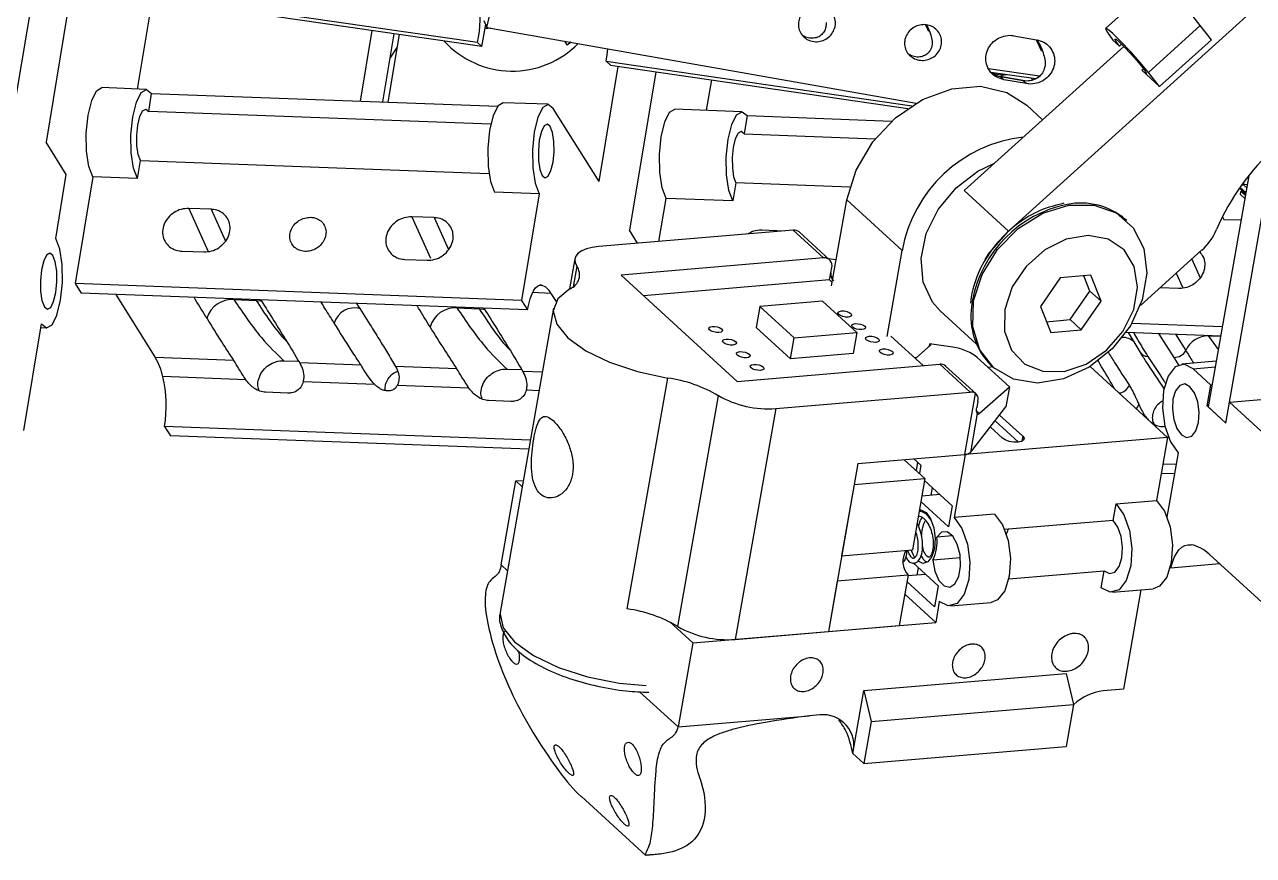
# Model space of a CAD drawing. Header units: millimetres. Extents: x -294 to 2792, y 5 to 1659.
# Drawn here: x -205.06 to -194.54, y 552.69 to 559.8 of the extents above; entities that cross this region are included whole.
import ezdxf

# ---------------------------------------------------------------- set-up
doc = ezdxf.new("R2010")
doc.units = ezdxf.units.MM
doc.layers.get('0').update_dxf_attribs({"lineweight": 18})

msp = doc.modelspace()

# ---------------------------------------------------------------- linework, layer by layer
at = {"color": 7, "linetype": 'Continuous', "lineweight": 25}
for p, q in [((-196.64, 558.036), (-193.465, 560.902)), ((-201.104, 559.78), (-200.888, 560.72)), ((-204.974, 560.171), (-205.134, 559.204)), ((-201.184, 559.649), (-205.057, 560.211)), ((-201.148, 559.616), (-205.021, 560.178)), ((-195.363, 560.171), (-195.807, 559.77)), ((-204.095, 559.252), (-203.967, 560.025)), ((-204.697, 559.892), (-204.879, 558.797)), ((-201.131, 559.838), (-201.104, 559.78)), ((-202.09, 559.752), (-202.19, 559.148)), ((-201.148, 559.616), (-201.115, 559.803)), ((-201.121, 559.77), (-201.072, 559.775)), ((-201.104, 559.78), (-197.429, 559.132)), ((-197.35, 559.802), (-197.323, 559.746)), ((-197.342, 559.801), (-197.334, 559.786)), ((-195.441, 559.394), (-194.998, 559.795)), ((-194.902, 559.674), (-194.998, 559.795)), ((-201.901, 559.725), (-201.998, 559.141)), ((-201.857, 559.719), (-201.953, 559.139)), ((-201.184, 559.649), (-201.148, 559.616)), ((-200.44, 559.662), (-200.417, 559.626)), ((-200.382, 559.652), (-200.417, 559.626)), ((-196.592, 559.708), (-196.398, 559.674)), ((-196.4, 559.668), (-196.355, 559.576)), ((-196.396, 559.674), (-196.365, 559.618)), ((-195.745, 559.671), (-195.688, 559.619)), ((-195.688, 559.619), (-195.67, 559.636)), ((-195.346, 559.273), (-194.902, 559.674)), ((-201.876, 559.606), (-201.936, 559.517)), ((-197.019, 558.383), (-195.651, 559.617)), ((-200.144, 558.459), (-199.98, 559.446)), ((-200.083, 559.489), (-197.467, 559.109)), ((-200.046, 559.456), (-200.083, 559.489)), ((-200.046, 559.456), (-197.501, 559.086)), ((-196.809, 559.428), (-196.374, 559.364)), ((-195.497, 559.412), (-195.482, 559.425)), ((-199.659, 559.399), (-199.884, 558.043)), ((-199.183, 559.33), (-199.227, 559.07)), ((-196.791, 559.397), (-196.404, 559.341)), ((-196.775, 559.385), (-196.698, 559.374)), ((-196.516, 559.324), (-196.71, 559.358)), ((-196.708, 559.357), (-196.71, 559.358)), ((-196.514, 559.323), (-196.708, 559.357)), ((-196.689, 559.355), (-196.698, 559.374)), ((-196.485, 559.298), (-196.678, 559.332)), ((-196.514, 559.323), (-196.516, 559.324)), ((-195.497, 559.412), (-195.346, 559.273)), ((-195.346, 559.273), (-195.441, 559.394)), ((-204.02, 559.249), (-204.402, 559.264)), ((-204, 559.06), (-203.975, 559.215)), ((-203.975, 559.215), (-201.012, 559.104)), ((-200.582, 559.121), (-200.964, 559.135)), ((-196.347, 558.989), (-196.482, 559.113)), ((-201.071, 558.95), (-204, 559.06)), ((-200.144, 558.459), (-200.536, 559.086)), ((-198.922, 559.058), (-199.495, 559.08)), ((-198.877, 559.024), (-198.903, 558.869)), ((-198.877, 559.024), (-197.639, 558.977)), ((-204.706, 558.52), (-204.879, 558.797)), ((-198.903, 558.869), (-197.78, 558.826)), ((-194.778, 556.391), (-194.366, 558.742)), ((-204.096, 558.485), (-204.07, 558.64)), ((-204.07, 558.64), (-201.087, 558.528)), ((-196.9, 558.548), (-196.764, 558.613)), ((-204.796, 557.972), (-204.706, 558.52)), ((-204.478, 558.499), (-204.629, 557.586)), ((-204.096, 558.485), (-204.478, 558.499)), ((-194.582, 558.508), (-194.929, 556.53)), ((-200.657, 558.356), (-201.039, 558.37)), ((-198.972, 558.449), (-198.998, 558.294)), ((-197.998, 558.412), (-198.972, 558.449)), ((-196.64, 558.036), (-197.019, 558.383)), ((-194.661, 558.403), (-194.609, 558.356)), ((-194.656, 558.409), (-194.608, 558.365)), ((-194.653, 558.349), (-194.649, 558.376)), ((-194.649, 558.376), (-194.633, 558.378)), ((-194.612, 558.342), (-194.649, 558.376)), ((-194.626, 558.432), (-194.644, 558.427)), ((-194.626, 558.432), (-194.621, 558.458)), ((-194.595, 558.435), (-194.626, 558.432)), ((-194.626, 558.432), (-194.6, 558.409)), ((-200.657, 558.356), (-200.809, 557.443)), ((-199.632, 557.947), (-199.571, 558.315)), ((-198.998, 558.294), (-199.571, 558.315)), ((-198.153, 557.567), (-198.024, 558.302)), ((-197.55, 557.869), (-198.024, 558.302)), ((-194.653, 558.349), (-194.616, 558.315)), ((-203.466, 558.223), (-203.657, 558.23)), ((-203.657, 558.23), (-203.491, 557.862)), ((-203.466, 558.223), (-203.343, 557.95)), ((-201.556, 558.151), (-201.747, 558.158)), ((-201.747, 558.158), (-201.587, 557.804)), ((-194.807, 558.158), (-194.796, 558.136)), ((-201.556, 558.151), (-201.433, 557.878)), ((-195.627, 558.127), (-195.637, 558.136)), ((-194.796, 558.136), (-194.649, 558.131)), ((-198.483, 558.045), (-200.147, 557.904)), ((-199.814, 557.932), (-199.884, 558.043)), ((-198.751, 558.046), (-198.56, 558.038)), ((-198.223, 557.806), (-198.483, 558.045)), ((-198.171, 557.79), (-198.431, 558.029)), ((-203.718, 557.865), (-203.527, 557.858)), ((-197.679, 557.134), (-197.55, 557.869)), ((-194.985, 557.872), (-195.51, 557.398)), ((-201.808, 557.793), (-201.617, 557.786)), ((-200.352, 557.799), (-200.397, 557.541)), ((-200.335, 557.736), (-200.366, 557.56)), ((-198.223, 557.806), (-199.956, 557.659)), ((-198.114, 557.79), (-198.181, 557.799)), ((-195.07, 557.795), (-194.998, 557.636)), ((-199.956, 557.659), (-198.961, 556.749)), ((-198.17, 557.618), (-198.159, 557.679)), ((-198.16, 557.653), (-198.141, 557.636)), ((-198.159, 557.679), (-198.152, 557.724)), ((-196.195, 557.636), (-196.366, 557.391)), ((-195.935, 557.658), (-196.195, 557.636)), ((-195.941, 557.522), (-195.993, 557.653)), ((-195.846, 557.435), (-195.935, 557.658)), ((-195.203, 557.675), (-195.149, 557.555)), ((-204.629, 557.586), (-204.578, 557.505)), ((-200.809, 557.443), (-204.629, 557.586)), ((-200.638, 557.574), (-200.652, 557.574)), ((-198.17, 557.618), (-199.763, 557.483)), ((-198.148, 557.597), (-198.17, 557.618)), ((-196.112, 557.278), (-195.941, 557.522)), ((-195.941, 557.522), (-195.846, 557.435)), ((-195.182, 557.545), (-195.341, 557.551)), ((-200.758, 557.362), (-204.578, 557.505)), ((-204.282, 557.494), (-203.944, 556.953)), ((-203.271, 557.45), (-203.08, 557.443)), ((-200.809, 557.443), (-200.758, 557.362)), ((-200.557, 557.503), (-200.713, 557.509)), ((-200.557, 557.503), (-200.513, 557.432)), ((-198.231, 557.436), (-198.768, 557.39)), ((-197.937, 557.167), (-198.231, 557.436)), ((-196.959, 557.471), (-196.964, 557.418)), ((-196.947, 557.446), (-196.955, 557.391)), ((-196.017, 557.191), (-195.846, 557.435)), ((-201.361, 557.378), (-201.17, 557.371)), ((-200.533, 557.376), (-200.99, 554.771)), ((-198.768, 557.39), (-198.799, 557.211)), ((-198.768, 557.39), (-198.474, 557.122)), ((-197.224, 557.352), (-196.913, 557.067)), ((-196.366, 557.391), (-196.277, 557.169)), ((-205.069, 556.33), (-204.917, 557.242)), ((-204.923, 557.21), (-204.872, 557.208)), ((-198.506, 556.942), (-198.799, 557.211)), ((-196.314, 557.26), (-196.112, 557.278)), ((-196.112, 557.278), (-196.017, 557.191)), ((-195.582, 557.247), (-194.809, 557.218)), ((-198.506, 556.942), (-198.474, 557.122)), ((-198.474, 557.122), (-197.937, 557.167)), ((-197.937, 557.167), (-197.969, 556.988)), ((-197.369, 556.884), (-197.645, 557.137)), ((-196.277, 557.169), (-196.017, 557.191)), ((-195.632, 557.17), (-194.822, 557.139)), ((-195.615, 557.169), (-195.513, 557.002)), ((-195.221, 556.955), (-195.353, 557.159)), ((-194.824, 557.133), (-194.926, 557.137)), ((-194.926, 557.137), (-194.843, 557.023)), ((-197.305, 557.061), (-197.436, 556.946)), ((-197.315, 557.07), (-197.318, 557.05)), ((-197.315, 557.07), (-197.305, 557.061)), ((-197.115, 557.042), (-197.315, 557.07)), ((-203.271, 556.928), (-203.944, 556.953)), ((-202.842, 556.926), (-202.715, 556.921)), ((-202.181, 556.887), (-202.707, 556.907)), ((-198.961, 556.749), (-197.228, 556.896)), ((-197.969, 556.988), (-198.506, 556.942)), ((-197.432, 556.951), (-197.44, 556.95)), ((-196.968, 556.658), (-197.228, 556.896)), ((-196.631, 556.702), (-196.906, 556.954)), ((-195.177, 556.884), (-195.221, 556.955)), ((-194.861, 556.921), (-195.156, 556.896)), ((-203.168, 556.763), (-203.878, 556.79)), ((-201.361, 556.857), (-201.886, 556.876)), ((-200.932, 556.854), (-200.805, 556.85)), ((-200.629, 556.829), (-200.797, 556.835)), ((-196.916, 556.642), (-197.177, 556.88)), ((-196.774, 556.873), (-196.814, 556.869)), ((-196.784, 556.882), (-196.775, 556.873)), ((-195.939, 556.876), (-195.277, 556.27)), ((-195.059, 556.857), (-194.869, 556.873)), ((-194.907, 556.718), (-195.059, 556.857)), ((-202.065, 556.722), (-202.678, 556.745)), ((-201.258, 556.691), (-201.872, 556.714)), ((-199.903, 554.802), (-199.556, 556.778)), ((-196.891, 556.475), (-196.631, 556.702)), ((-196.631, 556.702), (-196.661, 556.532)), ((-194.939, 556.539), (-194.907, 556.718)), ((-194.896, 556.719), (-194.907, 556.718)), ((-202.809, 556.649), (-203, 556.656)), ((-200.899, 556.577), (-201.09, 556.585)), ((-200.657, 556.669), (-200.768, 556.673)), ((-199.47, 554.651), (-199.123, 556.627)), ((-198.632, 556.517), (-196.968, 556.658)), ((-197.012, 556.123), (-196.92, 556.645)), ((-196.901, 556.579), (-196.911, 556.526)), ((-194.746, 556.571), (-194.111, 556.625)), ((-198.632, 556.517), (-198.979, 554.541)), ((-196.964, 556.141), (-196.661, 556.532)), ((-196.906, 556.474), (-196.964, 556.141)), ((-196.911, 556.494), (-196.891, 556.475)), ((-194.939, 556.539), (-194.778, 556.391)), ((-194.928, 556.539), (-194.939, 556.539)), ((-194.929, 556.53), (-194.778, 556.391)), ((-194.778, 556.391), (-194.746, 556.571)), ((-194.207, 556.077), (-194.746, 556.571)), ((-200.731, 556.247), (-203.864, 556.364)), ((-203.864, 556.364), (-203.813, 556.283)), ((-196.553, 556.228), (-196.754, 556.412)), ((-196.517, 556.279), (-196.716, 556.461)), ((-200.745, 556.168), (-203.813, 556.283)), ((-195.277, 556.27), (-197.01, 556.123)), ((-196.691, 556.264), (-196.795, 556.359)), ((-196.517, 556.279), (-196.525, 556.235)), ((-195.277, 556.27), (-195.372, 555.731)), ((-195.266, 556.271), (-195.284, 556.265)), ((-197.929, 556.045), (-197.012, 556.123)), ((-197.354, 555.917), (-197.531, 556.079)), ((-197.448, 556.086), (-197.389, 556.032)), ((-197.418, 556.059), (-197.43, 555.987)), ((-197.01, 556.123), (-197.105, 555.584)), ((-197.01, 556.123), (-197.01, 556.123)), ((-195.185, 556.138), (-195.282, 555.587)), ((-197.929, 556.045), (-198.181, 554.608)), ((-197.389, 556.032), (-197.402, 555.961)), ((-195.331, 555.965), (-195.216, 555.961)), ((-195.317, 556.044), (-195.202, 556.04)), ((-200.983, 555.178), (-200.857, 555.897)), ((-200.857, 555.897), (-200.792, 555.902)), ((-200.857, 555.897), (-200.802, 555.846)), ((-197.961, 555.866), (-198.068, 555.255)), ((-197.961, 555.866), (-197.354, 555.917)), ((-197.354, 555.917), (-197.461, 555.306)), ((-197.357, 555.9), (-197.121, 555.683)), ((-197.301, 555.775), (-197.29, 555.838)), ((-197.228, 555.781), (-197.38, 555.768)), ((-195.718, 555.702), (-195.372, 555.731)), ((-197.152, 555.504), (-197.388, 555.72)), ((-197.121, 555.683), (-197.152, 555.504)), ((-195.744, 555.558), (-195.718, 555.702)), ((-197.324, 555.59), (-197.321, 555.593)), ((-196.758, 555.614), (-197.105, 555.584)), ((-195.744, 555.558), (-196.672, 555.48)), ((-197.117, 555.427), (-197.252, 555.416)), ((-198.068, 555.255), (-197.461, 555.306)), ((-197.05, 555.24), (-197.286, 555.22)), ((-194.92, 555.27), (-194.124, 554.542)), ((-200.928, 555.127), (-200.983, 555.178)), ((-197.456, 555.196), (-197.241, 554.999)), ((-197.421, 555.091), (-197.41, 555.154)), ((-196.636, 555.058), (-195.819, 555.127)), ((-195.844, 554.983), (-195.819, 555.127)), ((-195.254, 555.159), (-195.248, 555.153)), ((-195.248, 555.153), (-194.831, 555.189)), ((-198.105, 555.039), (-198.181, 554.608)), ((-197.499, 555.091), (-198.105, 555.039)), ((-197.499, 555.091), (-197.574, 554.66)), ((-197.272, 554.819), (-197.509, 555.035)), ((-197.348, 555.097), (-197.5, 555.084)), ((-197.241, 554.999), (-197.272, 554.819)), ((-197.527, 554.929), (-197.262, 554.686)), ((-195.748, 554.944), (-195.401, 554.974)), ((-195.506, 554.965), (-195.655, 554.115)), ((-197.231, 554.866), (-197.262, 554.686)), ((-197.134, 554.827), (-196.787, 554.856)), ((-199.539, 554.69), (-199.342, 554.51)), ((-199.342, 554.51), (-197.262, 554.686)), ((-198.979, 554.541), (-198.181, 554.608)), ((-198.181, 554.608), (-197.574, 554.66)), ((-199.342, 554.51), (-199.468, 553.791)), ((-197.877, 554.103), (-196.144, 554.25)), ((-196.144, 554.25), (-196.081, 553.984)), ((-199.468, 553.791), (-199.798, 554.093)), ((-197.971, 553.564), (-197.877, 554.103)), ((-197.877, 554.103), (-197.814, 553.837)), ((-195.655, 554.115), (-195.829, 554.1)), ((-197.814, 553.837), (-196.081, 553.984)), ((-196.081, 553.984), (-196.144, 553.625)), ((-199.468, 553.791), (-198.342, 553.887)), ((-198.255, 553.894), (-198.342, 553.887)), ((-197.814, 553.837), (-197.877, 553.478)), ((-197.877, 553.478), (-197.971, 553.564)), ((-197.877, 553.478), (-196.144, 553.625)), ((-200.295, 553.196), (-199.744, 552.691)), ((-199.637, 552.701), (-199.652, 552.7))]:
    msp.add_line(p, q, dxfattribs=at)
for points in [[(-195.441, 559.394), (-195.512, 559.479), (-195.594, 559.572), (-195.676, 559.659), (-195.746, 559.726), (-195.792, 559.765), (-195.808, 559.768), (-195.791, 559.735), (-195.745, 559.671)], [(-195.688, 559.619), (-195.717, 559.659), (-195.728, 559.68), (-195.718, 559.678), (-195.689, 559.654), (-195.645, 559.611), (-195.594, 559.557), (-195.542, 559.499), (-195.498, 559.446), (-195.469, 559.406), (-195.458, 559.386), (-195.468, 559.388), (-195.497, 559.412)], [(-200.083, 559.489), (-200.075, 559.544), (-200.069, 559.597)], [(-204.478, 558.499), (-204.512, 558.589), (-204.532, 558.721), (-204.535, 558.875), (-204.519, 559.027), (-204.488, 559.154), (-204.447, 559.237), (-204.402, 559.264)], [(-204.096, 558.485), (-204.13, 558.575), (-204.15, 558.707), (-204.153, 558.861), (-204.137, 559.013), (-204.106, 559.14), (-204.065, 559.223), (-204.018, 559.249), (-203.975, 559.215)], [(-198.024, 558.302), (-197.944, 558.558), (-197.801, 558.799), (-197.606, 559.006), (-197.374, 559.162), (-197.125, 559.254), (-196.878, 559.275), (-196.654, 559.223), (-196.482, 559.113)], [(-200.964, 559.135), (-201.008, 559.108), (-201.05, 559.025), (-201.081, 558.898), (-201.096, 558.746), (-201.094, 558.592), (-201.074, 558.46), (-201.039, 558.37)], [(-200.536, 559.086), (-200.58, 559.12), (-200.626, 559.094), (-200.668, 559.011), (-200.699, 558.884), (-200.714, 558.732), (-200.712, 558.578), (-200.692, 558.446), (-200.657, 558.356)], [(-204.07, 558.64), (-204.09, 558.692), (-204.101, 558.768), (-204.103, 558.856), (-204.094, 558.943), (-204.076, 559.017), (-204.052, 559.064), (-204.025, 559.079), (-204, 559.06)], [(-199.571, 558.315), (-199.605, 558.405), (-199.625, 558.537), (-199.628, 558.691), (-199.612, 558.843), (-199.581, 558.97), (-199.54, 559.053), (-199.495, 559.08)], [(-198.998, 558.294), (-199.032, 558.384), (-199.052, 558.516), (-199.055, 558.67), (-199.039, 558.822), (-199.008, 558.949), (-198.967, 559.032), (-198.92, 559.058), (-198.877, 559.024)], [(-200.656, 558.815), (-200.664, 558.727), (-200.663, 558.639), (-200.651, 558.563), (-200.632, 558.511), (-200.607, 558.491), (-200.58, 558.506), (-200.556, 558.554), (-200.538, 558.627), (-200.529, 558.715), (-200.531, 558.803), (-200.542, 558.879), (-200.562, 558.931), (-200.587, 558.951), (-200.614, 558.936), (-200.638, 558.888), (-200.656, 558.815)], [(-198.903, 558.869), (-198.928, 558.888), (-198.954, 558.873), (-198.978, 558.826), (-198.996, 558.752), (-199.005, 558.665), (-199.003, 558.577), (-198.992, 558.501), (-198.972, 558.449)], [(-197.224, 557.352), (-197.29, 557.426), (-197.369, 557.598), (-197.387, 557.8), (-197.343, 558.014), (-197.24, 558.222), (-197.088, 558.406), (-196.9, 558.548)], [(-196.938, 557.438), (-196.865, 557.665), (-196.734, 557.879), (-196.556, 558.058), (-196.345, 558.188), (-196.122, 558.257), (-195.906, 558.258), (-195.717, 558.192), (-195.57, 558.065), (-195.479, 557.888), (-195.453, 557.676), (-195.493, 557.448), (-195.595, 557.225), (-195.752, 557.027), (-195.949, 556.87), (-196.168, 556.77), (-196.39, 556.734), (-196.595, 556.767), (-196.765, 556.864), (-196.885, 557.018), (-196.944, 557.215), (-196.938, 557.438)], [(-204.917, 557.242), (-204.874, 557.208), (-204.827, 557.234), (-204.786, 557.317), (-204.755, 557.445), (-204.739, 557.597), (-204.742, 557.75), (-204.762, 557.882), (-204.796, 557.972)], [(-196.838, 557.793), (-196.804, 557.847), (-196.64, 558.036)], [(-196.67, 557.366), (-196.672, 557.179), (-196.614, 557.017), (-196.5, 556.898), (-196.344, 556.836), (-196.162, 556.835), (-195.974, 556.898), (-195.8, 557.016), (-195.66, 557.177), (-195.567, 557.364), (-195.534, 557.557), (-195.562, 557.733), (-195.649, 557.875), (-195.786, 557.967), (-195.958, 557.999), (-196.145, 557.968), (-196.329, 557.876), (-196.488, 557.734), (-196.606, 557.558), (-196.67, 557.366)], [(-204.918, 557.705), (-204.927, 557.614), (-204.926, 557.522), (-204.914, 557.443), (-204.893, 557.388), (-204.867, 557.368), (-204.839, 557.383), (-204.814, 557.433), (-204.796, 557.51), (-204.786, 557.601), (-204.788, 557.693), (-204.8, 557.772), (-204.82, 557.826), (-204.847, 557.847), (-204.874, 557.831), (-204.899, 557.782), (-204.918, 557.705)], [(-200.147, 557.904), (-200.203, 557.896), (-200.252, 557.884), (-200.293, 557.867), (-200.324, 557.846), (-200.344, 557.822), (-200.352, 557.795), (-200.349, 557.766), (-200.335, 557.736)], [(-200.758, 557.362), (-200.747, 557.411), (-200.735, 557.455), (-200.721, 557.493), (-200.705, 557.524), (-200.689, 557.549), (-200.672, 557.565), (-200.655, 557.573), (-200.638, 557.574)], [(-200.393, 557.543), (-200.497, 557.457), (-200.536, 557.354), (-200.507, 557.24), (-200.412, 557.123), (-200.258, 557.012), (-200.054, 556.913), (-199.815, 556.833), (-199.556, 556.778)], [(-203.08, 557.443), (-203.043, 557.438), (-203.03, 557.435)], [(-201.17, 557.371), (-201.133, 557.367), (-201.12, 557.363)], [(-198.092, 557.322), (-198.099, 557.332), (-198.097, 557.341), (-198.087, 557.348), (-198.069, 557.352), (-198.047, 557.352), (-198.024, 557.348), (-198.003, 557.34), (-197.988, 557.33), (-197.982, 557.32), (-197.984, 557.311), (-197.994, 557.304), (-198.012, 557.3), (-198.034, 557.3), (-198.057, 557.305), (-198.078, 557.312), (-198.092, 557.322)], [(-199.199, 557.19), (-199.205, 557.2), (-199.203, 557.21), (-199.193, 557.217), (-199.175, 557.22), (-199.153, 557.22), (-199.13, 557.216), (-199.109, 557.208), (-199.095, 557.199), (-199.088, 557.188), (-199.09, 557.179), (-199.1, 557.172), (-199.118, 557.168), (-199.14, 557.169), (-199.163, 557.173), (-199.184, 557.18), (-199.199, 557.19)], [(-197.974, 557.213), (-197.981, 557.224), (-197.979, 557.233), (-197.968, 557.24), (-197.951, 557.244), (-197.928, 557.243), (-197.905, 557.239), (-197.885, 557.232), (-197.87, 557.222), (-197.863, 557.212), (-197.865, 557.202), (-197.876, 557.195), (-197.894, 557.192), (-197.916, 557.192), (-197.939, 557.196), (-197.959, 557.204), (-197.974, 557.213)], [(-199.08, 557.082), (-199.087, 557.092), (-199.085, 557.101), (-199.074, 557.108), (-199.057, 557.112), (-199.035, 557.112), (-199.011, 557.108), (-198.991, 557.1), (-198.976, 557.09), (-198.969, 557.08), (-198.971, 557.071), (-198.982, 557.064), (-199, 557.06), (-199.022, 557.06), (-199.045, 557.065), (-199.065, 557.072), (-199.08, 557.082)], [(-197.856, 557.105), (-197.863, 557.115), (-197.861, 557.125), (-197.85, 557.132), (-197.832, 557.135), (-197.81, 557.135), (-197.787, 557.131), (-197.767, 557.123), (-197.752, 557.114), (-197.745, 557.103), (-197.747, 557.094), (-197.758, 557.087), (-197.775, 557.083), (-197.797, 557.084), (-197.82, 557.088), (-197.841, 557.095), (-197.856, 557.105)], [(-195.208, 557.154), (-195.121, 557.013), (-195.121, 557.013)], [(-198.962, 556.973), (-198.969, 556.984), (-198.967, 556.993), (-198.956, 557), (-198.938, 557.004), (-198.916, 557.003), (-198.893, 556.999), (-198.873, 556.992), (-198.858, 556.982), (-198.851, 556.972), (-198.853, 556.962), (-198.864, 556.955), (-198.881, 556.952), (-198.903, 556.952), (-198.926, 556.956), (-198.947, 556.964), (-198.962, 556.973)], [(-197.737, 556.997), (-197.744, 557.007), (-197.742, 557.016), (-197.732, 557.023), (-197.714, 557.027), (-197.692, 557.027), (-197.669, 557.023), (-197.648, 557.015), (-197.633, 557.005), (-197.626, 556.995), (-197.629, 556.986), (-197.639, 556.979), (-197.657, 556.975), (-197.679, 556.975), (-197.702, 556.98), (-197.723, 556.987), (-197.737, 556.997)], [(-198.843, 556.865), (-198.85, 556.875), (-198.848, 556.885), (-198.838, 556.892), (-198.82, 556.895), (-198.798, 556.895), (-198.775, 556.891), (-198.754, 556.883), (-198.739, 556.874), (-198.733, 556.863), (-198.735, 556.854), (-198.745, 556.847), (-198.763, 556.843), (-198.785, 556.844), (-198.808, 556.848), (-198.829, 556.855), (-198.843, 556.865)], [(-195.059, 556.857), (-195.136, 556.896), (-195.211, 556.874), (-195.273, 556.795), (-195.311, 556.671), (-195.321, 556.52), (-195.3, 556.366), (-195.253, 556.232), (-195.185, 556.138)], [(-195.013, 556.398), (-195.007, 556.485), (-195.019, 556.573), (-195.047, 556.65), (-195.086, 556.704), (-195.13, 556.727), (-195.173, 556.714), (-195.209, 556.669), (-195.231, 556.597), (-195.236, 556.511), (-195.224, 556.422), (-195.197, 556.345), (-195.158, 556.291), (-195.114, 556.269), (-195.07, 556.281), (-195.035, 556.326), (-195.013, 556.398)], [(-196.517, 556.279), (-196.506, 556.262), (-196.509, 556.246), (-196.527, 556.234), (-196.557, 556.228), (-196.593, 556.229), (-196.632, 556.236), (-196.666, 556.248), (-196.691, 556.264)], [(-195.372, 555.731), (-195.304, 555.638), (-195.256, 555.504), (-195.236, 555.349), (-195.245, 555.199), (-195.284, 555.074), (-195.345, 554.995), (-195.401, 554.974)], [(-197.4, 555.649), (-197.389, 555.649), (-197.345, 555.627), (-197.306, 555.573), (-197.278, 555.496), (-197.267, 555.407), (-197.272, 555.32), (-197.294, 555.249), (-197.33, 555.204), (-197.373, 555.191), (-197.413, 555.21)], [(-195.718, 555.702), (-195.651, 555.608), (-195.603, 555.474), (-195.582, 555.32), (-195.592, 555.169), (-195.63, 555.045), (-195.692, 554.966), (-195.767, 554.944), (-195.844, 554.983)], [(-197.105, 555.584), (-197.037, 555.491), (-196.989, 555.357), (-196.969, 555.202), (-196.979, 555.052), (-197.017, 554.927), (-197.079, 554.848), (-197.154, 554.827), (-197.231, 554.866)], [(-196.758, 555.614), (-196.691, 555.52), (-196.643, 555.386), (-196.622, 555.232), (-196.632, 555.081), (-196.67, 554.957), (-196.732, 554.878), (-196.787, 554.856)], [(-195.819, 555.127), (-195.773, 555.104), (-195.728, 555.117), (-195.691, 555.164), (-195.668, 555.239), (-195.662, 555.329), (-195.674, 555.422), (-195.703, 555.502), (-195.744, 555.558)], [(-197.286, 555.22), (-197.269, 555.125), (-197.235, 555.046), (-197.19, 554.998), (-197.142, 554.987), (-197.097, 555.016), (-197.064, 555.079), (-197.049, 555.167), (-197.053, 555.265), (-197.077, 555.356), (-197.115, 555.425), (-197.163, 555.461), (-197.211, 555.458), (-197.252, 555.416)], [(-195.248, 555.153), (-195.235, 555.2), (-195.219, 555.241), (-195.2, 555.277), (-195.179, 555.306), (-195.155, 555.329), (-195.129, 555.344), (-195.102, 555.351), (-195.074, 555.351)], [(-197.44, 555.24), (-197.456, 555.267), (-197.472, 555.306)], [(-200.99, 554.771), (-200.992, 554.758), (-200.966, 554.64), (-200.869, 554.519), (-200.707, 554.403), (-200.493, 554.301), (-200.242, 554.22), (-199.972, 554.167), (-199.741, 554.145)]]:
    msp.add_lwpolyline(points, dxfattribs=at)
for centre, radius, start, end in [((-196.371, 558.825), 1.681, 35.225, 53.1871), ((-202.343, 559.876), 1.181, 348.9081, 7.6331), ((-197.244, 559.787), 0.0898, 180.6142, 207.0343), ((-200.887, 560.193), 0.788, 222.3088, 315.6471), ((-196.275, 559.616), 0.09, 178.7518, 206.7165), ((-196.686, 559.489), 0.116, 264.4198, 285.8699), ((-193.022, 557.27), 1.994, 107.1528, 156.9905), ((-196.378, 557.657), 1.191, 96.3947, 169.7912), ((-195.931, 557.251), 1.034, 101.4359, 169.1182), ((-196.021, 557.679), 0.597, 49.9337, 101.1479), ((-195.325, 558.251), 0.51, 311.9384, 336.6481), ((-198.475, 557.978), 0.0667, 48.8099, 96.7241), ((-200.437, 557.661), 0.126, 290.4352, 36.3269), ((-198.215, 557.741), 0.0658, 344.9392, 96.4361), ((-200.686, 557.437), 0.145, 27.1014, 70.6247), ((-203.284, 557.224), 0.227, 86.6659, 163.3001), ((-202.238, 557.196), 0.182, 74.2981, 163.4555), ((-201.374, 557.152), 0.227, 86.6659, 163.3001), ((-196.366, 557.305), 0.595, 171.6366, 225.3489), ((-195.661, 556.983), 0.143, 45.5492, 91.541), ((-194.93, 556.929), 0.209, 88.8948, 156.1117), ((-195.445, 557.047), 0.0835, 213.2674, 269.6644), ((-195.218, 557.066), 0.111, 268.5496, 331.3249), ((-204.481, 556.643), 0.62, 13.6754, 30.0403), ((-197.22, 556.83), 0.0665, 48.737, 96.797), ((-204.999, 556.54), 1.148, 351.2058, 12.5582), ((-199.717, 555.622), 1.167, 59.4266, 82.1108), ((-195.705, 556.759), 0.11, 277.274, 336.2628), ((-198.699, 557.369), 0.854, 240.2615, 274.5185), ((-196.96, 556.59), 0.0683, 53.8588, 96.3253), ((-195.597, 556.566), 0.0751, 315.8602, 349.6627), ((-197.01, 556.192), 0.0687, 269.0291, 312.3137), ((-197.634, 555.382), 0.384, 335.0529, 5.0524), ((-195.13, 555.057), 0.299, 45.4448, 79.3493), ((-197.363, 555.209), 0.18, 149.1485, 220.8917), ((-200.063, 553.646), 1.167, 59.4266, 82.1108), ((-199.046, 555.392), 0.854, 240.2615, 274.5185), ((-195.779, 553.658), 0.444, 96.4251, 132.7879), ((-198.226, 553.633), 0.263, 344.9392, 96.4361)]:
    msp.add_arc(centre, radius, start, end, dxfattribs=at)
for centre, major_axis, ratio, start_param, end_param in [((-198.065, 557.679), (0.0828, 0.0574), 0.834388, 2.451907, 3.329095), ((-197.039, 556.973), (0.152, -0.056), 0.296763, 0.625007, 2.195803), ((-196.867, 556.573), (0.035, 0.103), 0.231658, 2.948666, 3.524624)]:
    msp.add_ellipse(centre, major_axis=major_axis, ratio=ratio, start_param=start_param, end_param=end_param, dxfattribs=at)
for points, knots in [([(-198.124, 559.783), (-198.13, 559.766), (-198.141, 559.733), (-198.178, 559.693), (-198.225, 559.665), (-198.279, 559.654), (-198.332, 559.661), (-198.38, 559.684), (-198.416, 559.722), (-198.437, 559.77), (-198.439, 559.813), (-198.43, 559.855), (-198.411, 559.895), (-198.372, 559.934), (-198.323, 559.958), (-198.269, 559.966), (-198.217, 559.956), (-198.171, 559.93), (-198.137, 559.89), (-198.12, 559.842), (-198.12, 559.804), (-198.124, 559.785), (-198.124, 559.783)], [0, 0, 0, 0, 0.0532515, 0.1065029, 0.1597544, 0.2130059, 0.2662573, 0.3195088, 0.3727603, 0.4260118, 0.4792632, 0.505602, 0.5588535, 0.6121049, 0.6653564, 0.7186079, 0.7718594, 0.8251108, 0.8783623, 0.9316138, 0.9848652, 0.9918864, 0.9918864, 0.9918864, 0.9918864]), ([(-198.201, 559.822), (-198.201, 559.809), (-198.2, 559.785), (-198.214, 559.745), (-198.242, 559.711), (-198.283, 559.689), (-198.33, 559.684), (-198.373, 559.692), (-198.394, 559.706), (-198.402, 559.712)], [0, 0, 0, 0, 0.0624447, 0.1143513, 0.1582845, 0.1984048, 0.2367166, 0.2742962, 0.2959747, 0.2959747, 0.2959747, 0.2959747]), ([(-197.525, 559.677), (-197.522, 559.685), (-197.515, 559.71), (-197.491, 559.748), (-197.449, 559.783), (-197.398, 559.802), (-197.343, 559.805), (-197.292, 559.789), (-197.25, 559.759), (-197.221, 559.715), (-197.211, 559.673), (-197.212, 559.631), (-197.224, 559.588), (-197.256, 559.544), (-197.3, 559.512), (-197.352, 559.496), (-197.406, 559.497), (-197.456, 559.515), (-197.497, 559.548), (-197.523, 559.593), (-197.531, 559.638), (-197.526, 559.666), (-197.525, 559.677)], [0, 0, 0, 0, 0.0263288, 0.0795599, 0.1327911, 0.1860223, 0.2392535, 0.2924847, 0.3457159, 0.3989471, 0.4521783, 0.4785071, 0.5317382, 0.5849694, 0.6382006, 0.6914318, 0.744663, 0.7978942, 0.8511254, 0.9043566, 0.9575878, 0.9916663, 0.9916663, 0.9916663, 0.9916663]), ([(-197.334, 559.786), (-197.329, 559.777), (-197.311, 559.746), (-197.3, 559.697), (-197.292, 559.662)], [0, 0, 0, 0, 0.0357267, 0.1319229, 0.1319229, 0.1319229, 0.1319229]), ([(-197.292, 559.662), (-197.292, 559.649), (-197.291, 559.625), (-197.305, 559.585), (-197.333, 559.551), (-197.374, 559.529), (-197.421, 559.523), (-197.467, 559.533), (-197.491, 559.549), (-197.502, 559.557)], [0, 0, 0, 0, 0.0629438, 0.1152652, 0.1595496, 0.1999905, 0.2386085, 0.2764884, 0.3063186, 0.3063186, 0.3063186, 0.3063186]), ([(-196.678, 559.332), (-196.699, 559.338), (-196.742, 559.35), (-196.792, 559.392), (-196.825, 559.448), (-196.837, 559.512), (-196.826, 559.577), (-196.793, 559.635), (-196.742, 559.681), (-196.679, 559.708), (-196.627, 559.714), (-196.598, 559.709), (-196.592, 559.708)], [0, 0, 0, 0, 0.0665647, 0.1331294, 0.1996941, 0.2662587, 0.3328234, 0.3993881, 0.4659528, 0.5325175, 0.5990822, 0.619942, 0.619942, 0.619942, 0.619942]), ([(-196.398, 559.674), (-196.377, 559.668), (-196.334, 559.657), (-196.284, 559.614), (-196.251, 559.558), (-196.239, 559.494), (-196.251, 559.429), (-196.284, 559.371), (-196.334, 559.325), (-196.397, 559.298), (-196.449, 559.293), (-196.478, 559.297), (-196.485, 559.298)], [0, 0, 0, 0, 0.0665647, 0.1331294, 0.1996941, 0.2662587, 0.3328234, 0.3993881, 0.4659528, 0.5325175, 0.5990822, 0.619942, 0.619942, 0.619942, 0.619942]), ([(-196.365, 559.618), (-196.361, 559.611), (-196.344, 559.579), (-196.333, 559.528), (-196.325, 559.489)], [0, 0, 0, 0, 0.0305535, 0.1363747, 0.1363747, 0.1363747, 0.1363747]), ([(-196.325, 559.489), (-196.325, 559.468), (-196.325, 559.435), (-196.352, 559.38), (-196.394, 559.341), (-196.452, 559.319), (-196.494, 559.32), (-196.514, 559.323), (-196.514, 559.323)], [0, 0, 0, 0, 0.0909632, 0.1469777, 0.1985911, 0.2483091, 0.2969932, 0.2970025, 0.2970025, 0.2970025, 0.2970025]), ([(-196.708, 559.357), (-196.708, 559.357), (-196.727, 559.361), (-196.76, 559.371), (-196.786, 559.392), (-196.797, 559.401)], [0, 0, 0, 0, 0.0000121, 0.0594169, 0.102023, 0.102023, 0.102023, 0.102023]), ([(-196.678, 559.332), (-196.684, 559.337), (-196.694, 559.345), (-196.703, 559.353), (-196.708, 559.357)], [0, 0, 0, 0, 0.02178988, 0.03890737, 0.03890737, 0.03890737, 0.03890737]), ([(-196.485, 559.298), (-196.49, 559.302), (-196.5, 559.31), (-196.51, 559.319), (-196.514, 559.323)], [0, 0, 0, 0, 0.02178988, 0.03890737, 0.03890737, 0.03890737, 0.03890737]), ([(-196.447, 559.347), (-196.445, 559.343), (-196.44, 559.337), (-196.433, 559.333), (-196.43, 559.331)], [0, 0, 0, 0, 0.01490221, 0.02422554, 0.02422554, 0.02422554, 0.02422554]), ([(-196.164, 558.274), (-196.232, 558.257), (-196.37, 558.223), (-196.565, 558.105), (-196.737, 557.946), (-196.869, 557.752), (-196.935, 557.588), (-196.954, 557.494), (-196.959, 557.471)], [0, 0, 0, 0, 0.221097, 0.447461, 0.675058, 0.903339, 1.132395, 1.205377, 1.205377, 1.205377, 1.205377]), ([(-203.657, 558.23), (-203.679, 558.228), (-203.723, 558.226), (-203.785, 558.197), (-203.836, 558.152), (-203.871, 558.095), (-203.885, 558.033), (-203.876, 557.972), (-203.846, 557.92), (-203.799, 557.883), (-203.752, 557.867), (-203.725, 557.865), (-203.718, 557.865)], [0, 0, 0, 0, 0.0642625, 0.1285256, 0.1927699, 0.25697, 0.3211201, 0.3852372, 0.4493579, 0.5135207, 0.5777449, 0.5979106, 0.5979106, 0.5979106, 0.5979106]), ([(-203.527, 557.858), (-203.505, 557.859), (-203.461, 557.861), (-203.399, 557.891), (-203.348, 557.936), (-203.313, 557.992), (-203.3, 558.055), (-203.308, 558.115), (-203.338, 558.167), (-203.385, 558.205), (-203.432, 558.22), (-203.46, 558.222), (-203.466, 558.223)], [0, 0, 0, 0, 0.0642754, 0.1285519, 0.1927974, 0.2569817, 0.3211137, 0.3852271, 0.4493617, 0.5135428, 0.5777725, 0.5979082, 0.5979082, 0.5979082, 0.5979082]), ([(-202.613, 558.154), (-202.63, 558.153), (-202.665, 558.151), (-202.715, 558.127), (-202.756, 558.092), (-202.784, 558.046), (-202.795, 557.996), (-202.788, 557.948), (-202.764, 557.906), (-202.726, 557.876), (-202.678, 557.861), (-202.625, 557.862), (-202.574, 557.88), (-202.53, 557.912), (-202.497, 557.955), (-202.481, 558.004), (-202.482, 558.053), (-202.501, 558.098), (-202.535, 558.132), (-202.575, 558.15), (-202.602, 558.153), (-202.613, 558.154)], [0, 0, 0, 0, 0.0514394, 0.1028793, 0.1543033, 0.2056907, 0.2570377, 0.3083583, 0.3596819, 0.4110394, 0.462447, 0.5138961, 0.5653576, 0.6167959, 0.6681871, 0.7195309, 0.7708499, 0.8221764, 0.8735358, 0.9249361, 0.9571327, 0.9571327, 0.9571327, 0.9571327]), ([(-201.747, 558.158), (-201.769, 558.157), (-201.813, 558.154), (-201.875, 558.125), (-201.926, 558.08), (-201.961, 558.024), (-201.974, 557.961), (-201.966, 557.901), (-201.936, 557.849), (-201.889, 557.811), (-201.842, 557.796), (-201.814, 557.794), (-201.808, 557.793)], [0, 0, 0, 0, 0.0642625, 0.1285256, 0.1927699, 0.25697, 0.3211201, 0.3852372, 0.4493579, 0.5135207, 0.5777449, 0.5979106, 0.5979106, 0.5979106, 0.5979106]), ([(-201.617, 557.786), (-201.595, 557.787), (-201.551, 557.79), (-201.489, 557.819), (-201.438, 557.864), (-201.403, 557.921), (-201.39, 557.983), (-201.398, 558.044), (-201.428, 558.096), (-201.475, 558.133), (-201.522, 558.149), (-201.55, 558.15), (-201.556, 558.151)], [0, 0, 0, 0, 0.0642754, 0.1285519, 0.1927974, 0.2569817, 0.3211137, 0.3852271, 0.4493617, 0.5135428, 0.5777725, 0.5979082, 0.5979082, 0.5979082, 0.5979082]), ([(-198.869, 558.012), (-198.858, 558.019), (-198.828, 558.038), (-198.786, 558.046), (-198.757, 558.046), (-198.751, 558.046)], [0, 0, 0, 0, 0.0388624, 0.1058472, 0.1268386, 0.1268386, 0.1268386, 0.1268386]), ([(-195.002, 557.856), (-194.992, 557.844), (-194.968, 557.817), (-194.955, 557.761), (-194.962, 557.698), (-194.99, 557.639), (-195.037, 557.59), (-195.096, 557.556), (-195.147, 557.544), (-195.175, 557.545), (-195.182, 557.545)], [0, 0, 0, 0, 0.0526914, 0.1174233, 0.1821552, 0.2468871, 0.311619, 0.3763509, 0.4410828, 0.4613682, 0.4613682, 0.4613682, 0.4613682]), ([(-203.501, 557.289), (-203.534, 557.342), (-203.572, 557.402), (-203.608, 557.462), (-203.613, 557.469)], [0, 0, 0, 0, 0.1863086, 0.2117618, 0.2117618, 0.2117618, 0.2117618]), ([(-203.271, 557.45), (-203.193, 557.335), (-203.055, 557.128), (-202.907, 556.988), (-202.842, 556.926)], [0, 0, 0, 0, 0.380635, 0.6811933, 0.6811933, 0.6811933, 0.6811933]), ([(-203.08, 557.443), (-203.003, 557.323), (-202.917, 557.191), (-202.826, 557.099), (-202.817, 557.09)], [0, 0, 0, 0, 0.3980613, 0.4418337, 0.4418337, 0.4418337, 0.4418337]), ([(-203.041, 557.447), (-203.04, 557.445), (-203.001, 557.385), (-202.964, 557.325), (-202.928, 557.267)], [0, 0, 0, 0, 0.0076043, 0.2126136, 0.2126136, 0.2126136, 0.2126136]), ([(-202.412, 557.248), (-202.439, 557.29), (-202.477, 557.35), (-202.513, 557.41), (-202.523, 557.428)], [0, 0, 0, 0, 0.1487608, 0.2113565, 0.2113565, 0.2113565, 0.2113565]), ([(-202.22, 557.417), (-202.182, 557.357), (-202.144, 557.297), (-202.107, 557.237), (-202.107, 557.237)], [0, 0, 0, 0, 0.2116695, 0.2127541, 0.2127541, 0.2127541, 0.2127541]), ([(-201.591, 557.217), (-201.624, 557.27), (-201.662, 557.33), (-201.698, 557.39), (-201.703, 557.397)], [0, 0, 0, 0, 0.1863086, 0.2117618, 0.2117618, 0.2117618, 0.2117618]), ([(-201.361, 557.378), (-201.283, 557.263), (-201.144, 557.057), (-200.997, 556.916), (-200.932, 556.854)], [0, 0, 0, 0, 0.380635, 0.6811933, 0.6811933, 0.6811933, 0.6811933]), ([(-201.17, 557.371), (-201.093, 557.252), (-201.007, 557.119), (-200.916, 557.027), (-200.907, 557.018)], [0, 0, 0, 0, 0.3980613, 0.4418337, 0.4418337, 0.4418337, 0.4418337]), ([(-201.131, 557.376), (-201.13, 557.374), (-201.091, 557.314), (-201.054, 557.254), (-201.018, 557.196)], [0, 0, 0, 0, 0.0076043, 0.2126136, 0.2126136, 0.2126136, 0.2126136]), ([(-203.271, 556.928), (-203.306, 556.981), (-203.384, 557.101), (-203.459, 557.222), (-203.501, 557.289)], [0, 0, 0, 0, 0.1882209, 0.4277476, 0.4277476, 0.4277476, 0.4277476]), ([(-202.928, 557.267), (-202.895, 557.215), (-202.819, 557.094), (-202.747, 556.974), (-202.707, 556.907)], [0, 0, 0, 0, 0.1856862, 0.422946, 0.422946, 0.422946, 0.422946]), ([(-202.181, 556.887), (-202.209, 556.93), (-202.289, 557.05), (-202.363, 557.17), (-202.412, 557.248), (-202.412, 557.248)], [0, 0, 0, 0, 0.1509667, 0.4273306, 0.428394, 0.428394, 0.428394, 0.428394]), ([(-202.107, 557.237), (-202.08, 557.194), (-202.029, 557.113), (-201.955, 556.993), (-201.909, 556.915), (-201.886, 556.876)], [0, 0, 0, 0, 0.1483415, 0.2853448, 0.4223608, 0.4223608, 0.4223608, 0.4223608]), ([(-201.361, 556.857), (-201.396, 556.91), (-201.474, 557.03), (-201.549, 557.15), (-201.591, 557.217)], [0, 0, 0, 0, 0.1882209, 0.4277476, 0.4277476, 0.4277476, 0.4277476]), ([(-201.018, 557.196), (-200.985, 557.143), (-200.909, 557.023), (-200.837, 556.903), (-200.797, 556.835)], [0, 0, 0, 0, 0.1856862, 0.422946, 0.422946, 0.422946, 0.422946]), ([(-195.568, 557.167), (-195.557, 557.147), (-195.518, 557.079), (-195.475, 557.011), (-195.446, 556.963)], [0, 0, 0, 0, 0.070236, 0.2380385, 0.2380385, 0.2380385, 0.2380385]), ([(-195.788, 557.002), (-195.769, 556.972), (-195.707, 556.872), (-195.646, 556.779), (-195.604, 556.715)], [0, 0, 0, 0, 0.1043861, 0.3410348, 0.3410348, 0.3410348, 0.3410348]), ([(-195.515, 557.001), (-195.498, 556.975), (-195.432, 556.869), (-195.36, 556.764), (-195.306, 556.684)], [0, 0, 0, 0, 0.0922083, 0.3794389, 0.3794389, 0.3794389, 0.3794389]), ([(-195.121, 557.013), (-195.121, 557.013), (-195.101, 556.982), (-195.078, 556.945), (-195.056, 556.91), (-195.052, 556.905)], [0, 0, 0, 0, 0.0000057, 0.1082077, 0.1278854, 0.1278854, 0.1278854, 0.1278854]), ([(-203.168, 556.763), (-203.19, 556.796), (-203.232, 556.862), (-203.258, 556.906), (-203.271, 556.928)], [0, 0, 0, 0, 0.099951, 0.1945519, 0.1945519, 0.1945519, 0.1945519]), ([(-203.054, 556.669), (-203.059, 556.682), (-203.07, 556.715), (-203.061, 556.772), (-203.034, 556.831), (-202.987, 556.881), (-202.928, 556.914), (-202.877, 556.926), (-202.849, 556.926), (-202.842, 556.926)], [0, 0, 0, 0, 0.0473762, 0.1128718, 0.1783674, 0.243863, 0.3093586, 0.3748542, 0.395379, 0.395379, 0.395379, 0.395379]), ([(-202.707, 556.907), (-202.688, 556.868), (-202.666, 556.82), (-202.676, 556.756), (-202.678, 556.745)], [0, 0, 0, 0, 0.1411819, 0.1725148, 0.1725148, 0.1725148, 0.1725148]), ([(-195.731, 556.685), (-195.763, 556.742), (-195.81, 556.824), (-195.86, 556.905), (-195.875, 556.93)], [0, 0, 0, 0, 0.1988693, 0.2836538, 0.2836538, 0.2836538, 0.2836538]), ([(-195.446, 556.963), (-195.401, 556.894), (-195.351, 556.816), (-195.298, 556.738), (-195.293, 556.73)], [0, 0, 0, 0, 0.2497273, 0.2792293, 0.2792293, 0.2792293, 0.2792293]), ([(-202.065, 556.722), (-202.083, 556.743), (-202.137, 556.808), (-202.164, 556.856), (-202.181, 556.887)], [0, 0, 0, 0, 0.0680515, 0.2035797, 0.2035797, 0.2035797, 0.2035797]), ([(-201.974, 556.67), (-201.975, 556.684), (-201.977, 556.714), (-201.959, 556.761), (-201.926, 556.802), (-201.896, 556.827), (-201.878, 556.832), (-201.877, 556.833)], [0, 0, 0, 0, 0.0440933, 0.0966868, 0.1492803, 0.2018738, 0.2054466, 0.2054466, 0.2054466, 0.2054466]), ([(-201.886, 556.876), (-201.868, 556.838), (-201.845, 556.789), (-201.867, 556.727), (-201.872, 556.714)], [0, 0, 0, 0, 0.1387319, 0.1758915, 0.1758915, 0.1758915, 0.1758915]), ([(-201.258, 556.691), (-201.28, 556.725), (-201.322, 556.79), (-201.348, 556.835), (-201.361, 556.857)], [0, 0, 0, 0, 0.099951, 0.1945519, 0.1945519, 0.1945519, 0.1945519]), ([(-201.144, 556.597), (-201.149, 556.611), (-201.16, 556.643), (-201.151, 556.701), (-201.124, 556.76), (-201.077, 556.809), (-201.018, 556.843), (-200.967, 556.855), (-200.938, 556.854), (-200.932, 556.854)], [0, 0, 0, 0, 0.0473762, 0.1128718, 0.1783674, 0.243863, 0.3093586, 0.3748542, 0.395379, 0.395379, 0.395379, 0.395379]), ([(-200.797, 556.835), (-200.778, 556.796), (-200.756, 556.748), (-200.766, 556.685), (-200.768, 556.673)], [0, 0, 0, 0, 0.1411819, 0.1725148, 0.1725148, 0.1725148, 0.1725148]), ([(-203, 556.656), (-203.016, 556.658), (-203.049, 556.663), (-203.095, 556.687), (-203.136, 556.723), (-203.157, 556.749), (-203.168, 556.763)], [0, 0, 0, 0, 0.0488418, 0.0976227, 0.1474115, 0.2076583, 0.2076583, 0.2076583, 0.2076583]), ([(-202.678, 556.745), (-202.683, 556.73), (-202.692, 556.702), (-202.728, 556.668), (-202.769, 556.65), (-202.798, 556.649), (-202.809, 556.649)], [0, 0, 0, 0, 0.0564289, 0.1033269, 0.15043, 0.1788194, 0.1788194, 0.1788194, 0.1788194]), ([(-201.872, 556.714), (-201.877, 556.706), (-201.889, 556.688), (-201.92, 556.67), (-201.957, 556.666), (-201.992, 556.673), (-202.026, 556.689), (-202.049, 556.707), (-202.062, 556.719), (-202.065, 556.722)], [0, 0, 0, 0, 0.0405249, 0.0813883, 0.1162773, 0.1463747, 0.176421, 0.2171023, 0.2287417, 0.2287417, 0.2287417, 0.2287417]), ([(-201.09, 556.585), (-201.106, 556.587), (-201.139, 556.591), (-201.185, 556.616), (-201.226, 556.651), (-201.247, 556.677), (-201.258, 556.691)], [0, 0, 0, 0, 0.0488418, 0.0976227, 0.1474115, 0.2076583, 0.2076583, 0.2076583, 0.2076583]), ([(-195.604, 556.715), (-195.597, 556.703), (-195.57, 556.659), (-195.543, 556.598), (-195.524, 556.553)], [0, 0, 0, 0, 0.0490411, 0.1810658, 0.1810658, 0.1810658, 0.1810658]), ([(-200.768, 556.673), (-200.773, 556.658), (-200.782, 556.631), (-200.818, 556.596), (-200.859, 556.579), (-200.888, 556.578), (-200.899, 556.577)], [0, 0, 0, 0, 0.0564289, 0.1033269, 0.15043, 0.1788194, 0.1788194, 0.1788194, 0.1788194]), ([(-196.901, 556.579), (-196.9, 556.589), (-196.898, 556.608), (-196.904, 556.63), (-196.915, 556.64), (-196.92, 556.645)], [0, 0, 0, 0, 0.02531956, 0.05057083, 0.07358478, 0.07358478, 0.07358478, 0.07358478]), ([(-195.317, 556.581), (-195.329, 556.574), (-195.357, 556.558), (-195.388, 556.518), (-195.402, 556.484), (-195.405, 556.466), (-195.406, 556.464)], [0, 0, 0, 0, 0.0415878, 0.0946802, 0.1477726, 0.1547729, 0.1547729, 0.1547729, 0.1547729]), ([(-196.906, 556.474), (-196.907, 556.477), (-196.91, 556.483), (-196.913, 556.502), (-196.911, 556.518), (-196.911, 556.526)], [0, 0, 0, 0, 0.01791251, 0.03577796, 0.05397359, 0.05397359, 0.05397359, 0.05397359]), ([(-195.524, 556.553), (-195.516, 556.537), (-195.502, 556.507), (-195.476, 556.459), (-195.452, 556.431), (-195.442, 556.42)], [0, 0, 0, 0, 0.0651343, 0.1192684, 0.1569352, 0.1569352, 0.1569352, 0.1569352]), ([(-200.536, 556.414), (-200.554, 556.427), (-200.589, 556.454), (-200.631, 556.449), (-200.664, 556.409), (-200.689, 556.333), (-200.709, 556.231), (-200.722, 556.117), (-200.725, 556.002), (-200.711, 555.895), (-200.676, 555.809), (-200.62, 555.758), (-200.551, 555.746), (-200.479, 555.77), (-200.415, 555.831), (-200.373, 555.923), (-200.362, 556.032), (-200.381, 556.145), (-200.422, 556.254), (-200.478, 556.352), (-200.517, 556.393), (-200.536, 556.414)], [0, 0, 0, 0, 0.088994, 0.177876, 0.269672, 0.364212, 0.455392, 0.542206, 0.630509, 0.723656, 0.817761, 0.907597, 0.994712, 1.084211, 1.177971, 1.271568, 1.360126, 1.446879, 1.537589, 1.63204, 1.723771, 1.723771, 1.723771, 1.723771]), ([(-195.418, 556.399), (-195.41, 556.393), (-195.39, 556.376), (-195.349, 556.364), (-195.314, 556.361), (-195.3, 556.368), (-195.299, 556.368)], [0, 0, 0, 0, 0.0286357, 0.0779977, 0.1264163, 0.1302204, 0.1302204, 0.1302204, 0.1302204]), ([(-195.406, 556.464), (-195.407, 556.447), (-195.41, 556.417), (-195.397, 556.392), (-195.391, 556.38)], [0, 0, 0, 0, 0.04907186, 0.08770811, 0.08770811, 0.08770811, 0.08770811]), ([(-197.3, 555.56), (-197.312, 555.576), (-197.334, 555.608), (-197.37, 555.632), (-197.394, 555.635), (-197.403, 555.636)], [0, 0, 0, 0, 0.0517671, 0.1041246, 0.1353515, 0.1353515, 0.1353515, 0.1353515]), ([(-197.517, 555.246), (-197.511, 555.235), (-197.497, 555.21), (-197.468, 555.192), (-197.432, 555.194), (-197.404, 555.217), (-197.383, 555.258), (-197.372, 555.321), (-197.375, 555.397), (-197.391, 555.472), (-197.411, 555.514), (-197.421, 555.534)], [0, 0, 0, 0, 0.0391858, 0.0922322, 0.1388761, 0.1844693, 0.2397171, 0.3026012, 0.3640402, 0.4241567, 0.4796474, 0.4796474, 0.4796474, 0.4796474]), ([(-197.41, 555.596), (-197.404, 555.596), (-197.389, 555.595), (-197.364, 555.578), (-197.334, 555.545), (-197.306, 555.491), (-197.288, 555.424), (-197.281, 555.358), (-197.287, 555.3), (-197.3, 555.26), (-197.317, 555.244), (-197.324, 555.244), (-197.337, 555.25), (-197.355, 555.273), (-197.368, 555.304), (-197.373, 555.328), (-197.375, 555.339)], [0, 0, 0, 0, 0.0280481, 0.0597356, 0.0987196, 0.1455485, 0.1919859, 0.237764, 0.2830459, 0.3300352, 0.3728126, 0.4106475, 0.4404718, 0.4793359, 0.5115084, 0.535711, 0.535711, 0.535711, 0.535711]), ([(-197.378, 555.586), (-197.379, 555.585), (-197.394, 555.568), (-197.402, 555.54), (-197.409, 555.514)], [0, 0, 0, 0, 0.00538354, 0.07946886, 0.07946886, 0.07946886, 0.07946886]), ([(-197.37, 555.507), (-197.364, 555.526), (-197.358, 555.546), (-197.349, 555.558), (-197.349, 555.559)], [0, 0, 0, 0, 0.05415796, 0.05632097, 0.05632097, 0.05632097, 0.05632097]), ([(-197.345, 555.625), (-197.345, 555.625), (-197.349, 555.623), (-197.351, 555.619), (-197.353, 555.616)], [0, 0, 0, 0, 0.00218067, 0.01315079, 0.01315079, 0.01315079, 0.01315079]), ([(-197.434, 555.462), (-197.429, 555.446), (-197.417, 555.408), (-197.412, 555.347), (-197.417, 555.289), (-197.43, 555.249), (-197.447, 555.233), (-197.454, 555.233), (-197.467, 555.239), (-197.484, 555.262), (-197.496, 555.286), (-197.499, 555.301), (-197.5, 555.303)], [0, 0, 0, 0, 0.0328078, 0.0756171, 0.1179625, 0.1619044, 0.2019075, 0.2372888, 0.2651789, 0.3015226, 0.3316087, 0.3360373, 0.3360373, 0.3360373, 0.3360373]), ([(-197.382, 555.412), (-197.382, 555.417), (-197.383, 555.435), (-197.379, 555.468), (-197.373, 555.494), (-197.37, 555.507)], [0, 0, 0, 0, 0.01475904, 0.05450355, 0.0964143, 0.0964143, 0.0964143, 0.0964143]), ([(-196.64, 555.491), (-196.64, 555.49), (-196.64, 555.484), (-196.65, 555.466), (-196.657, 555.443), (-196.66, 555.434)], [0, 0, 0, 0, 0.00557282, 0.03984389, 0.06213926, 0.06213926, 0.06213926, 0.06213926]), ([(-197.539, 555.205), (-197.539, 555.205), (-197.527, 555.213), (-197.514, 555.245), (-197.509, 555.284), (-197.506, 555.303)], [0, 0, 0, 0, 0.0033559, 0.0561408, 0.1072758, 0.1072758, 0.1072758, 0.1072758]), ([(-197.387, 555.257), (-197.381, 555.246), (-197.367, 555.222), (-197.347, 555.205), (-197.335, 555.206), (-197.335, 555.206)], [0, 0, 0, 0, 0.0329384, 0.07752751, 0.07883849, 0.07883849, 0.07883849, 0.07883849]), ([(-200.983, 555.178), (-200.987, 555.16), (-200.991, 555.132), (-201.013, 555.098), (-201.043, 555.071), (-201.08, 555.044), (-201.109, 554.988), (-201.129, 554.864), (-201.081, 554.535), (-200.882, 554.008), (-200.573, 553.516), (-200.366, 553.254), (-200.296, 553.196), (-200.295, 553.196)], [0, 0, 0, 0, 0.057096, 0.086863, 0.116388, 0.178145, 0.224825, 0.298856, 0.558013, 1.265433, 1.990189, 2.263188, 2.2637, 2.2637, 2.2637, 2.2637]), ([(-200.988, 554.769), (-200.989, 554.766), (-201.006, 554.723), (-200.982, 554.629), (-200.916, 554.511), (-200.794, 554.398), (-200.62, 554.293), (-200.403, 554.203), (-200.161, 554.137), (-199.927, 554.097), (-199.781, 554.091), (-199.717, 554.088)], [0, 0, 0, 0, 0.016038, 0.195233, 0.373008, 0.571917, 0.786585, 0.999397, 1.209796, 1.419247, 1.585451, 1.585451, 1.585451, 1.585451]), ([(-200.943, 554.612), (-200.949, 554.609), (-200.96, 554.603), (-200.969, 554.574), (-200.969, 554.535), (-200.961, 554.489), (-200.944, 554.441), (-200.922, 554.396), (-200.899, 554.363), (-200.886, 554.35), (-200.881, 554.344)], [0, 0, 0, 0, 0.0367112, 0.07673, 0.1166706, 0.1565933, 0.1966081, 0.2367122, 0.276791, 0.3024281, 0.3024281, 0.3024281, 0.3024281]), ([(-196.084, 554.591), (-196.067, 554.591), (-196.032, 554.591), (-195.99, 554.567), (-195.962, 554.529), (-195.951, 554.479), (-195.958, 554.424), (-195.982, 554.37), (-196.021, 554.322), (-196.07, 554.287), (-196.124, 554.267), (-196.177, 554.266), (-196.222, 554.284), (-196.255, 554.318), (-196.272, 554.364), (-196.271, 554.418), (-196.252, 554.473), (-196.217, 554.524), (-196.17, 554.563), (-196.124, 554.586), (-196.095, 554.59), (-196.084, 554.591)], [0, 0, 0, 0, 0.054624, 0.109247, 0.163871, 0.218495, 0.273118, 0.327742, 0.382365, 0.436989, 0.491613, 0.546236, 0.60086, 0.655484, 0.710107, 0.764731, 0.819354, 0.873978, 0.928602, 0.983225, 1.017413, 1.017413, 1.017413, 1.017413]), ([(-196.954, 554.5), (-196.938, 554.5), (-196.908, 554.499), (-196.871, 554.478), (-196.845, 554.444), (-196.835, 554.4), (-196.841, 554.351), (-196.863, 554.303), (-196.898, 554.261), (-196.941, 554.229), (-196.989, 554.212), (-197.036, 554.211), (-197.077, 554.226), (-197.106, 554.257), (-197.121, 554.298), (-197.12, 554.346), (-197.103, 554.395), (-197.072, 554.44), (-197.031, 554.475), (-196.989, 554.495), (-196.963, 554.499), (-196.954, 554.5)], [0, 0, 0, 0, 0.0485543, 0.0971087, 0.145663, 0.1942173, 0.2427717, 0.291326, 0.3398803, 0.3884347, 0.436989, 0.4855433, 0.5340977, 0.582652, 0.6312063, 0.6797607, 0.728315, 0.7768694, 0.8254237, 0.873978, 0.9043674, 0.9043674, 0.9043674, 0.9043674]), ([(-200.881, 554.344), (-200.873, 554.338), (-200.858, 554.327), (-200.84, 554.329), (-200.828, 554.345), (-200.824, 554.377), (-200.825, 554.411), (-200.831, 554.435), (-200.833, 554.443)], [0, 0, 0, 0, 0.0302981, 0.0605941, 0.0909495, 0.1213807, 0.1518015, 0.1667415, 0.1667415, 0.1667415, 0.1667415]), ([(-198.34, 554.382), (-198.333, 554.383), (-198.31, 554.383), (-198.275, 554.373), (-198.243, 554.345), (-198.225, 554.306), (-198.223, 554.259), (-198.237, 554.209), (-198.265, 554.163), (-198.305, 554.126), (-198.352, 554.101), (-198.4, 554.092), (-198.444, 554.099), (-198.479, 554.122), (-198.502, 554.158), (-198.509, 554.204), (-198.5, 554.253), (-198.476, 554.3), (-198.439, 554.341), (-198.394, 554.37), (-198.36, 554.38), (-198.342, 554.382), (-198.34, 554.382)], [0, 0, 0, 0, 0.0240089, 0.0725499, 0.1210909, 0.1696319, 0.2181728, 0.2667138, 0.3152548, 0.3637958, 0.4123368, 0.4608778, 0.5094187, 0.5579597, 0.6065007, 0.6550417, 0.7035827, 0.7521236, 0.8006646, 0.8492056, 0.8977466, 0.9041467, 0.9041467, 0.9041467, 0.9041467]), ([(-198.342, 553.887), (-198.468, 553.87), (-198.687, 553.839), (-198.944, 553.788), (-199.11, 553.736), (-199.197, 553.697), (-199.259, 553.649), (-199.292, 553.607), (-199.313, 553.555), (-199.319, 553.446), (-199.238, 553.256), (-199.22, 552.991), (-199.329, 552.792), (-199.511, 552.718), (-199.616, 552.704), (-199.637, 552.701)], [0, 0, 0, 0, 0.307171, 0.535031, 0.619, 0.703457, 0.743136, 0.783217, 0.817736, 0.877461, 1.082802, 1.492823, 1.875918, 2.135433, 2.198797, 2.198797, 2.198797, 2.198797]), ([(-197.971, 553.564), (-197.987, 553.631), (-198.011, 553.737), (-198.07, 553.822), (-198.092, 553.853)], [0, 0, 0, 0, 0.2034799, 0.3186128, 0.3186128, 0.3186128, 0.3186128]), ([(-199.742, 552.694), (-199.743, 552.694), (-199.754, 552.697), (-199.705, 552.769), (-199.684, 552.937), (-199.671, 553.146), (-199.663, 553.367), (-199.644, 553.536), (-199.61, 553.622), (-199.583, 553.66), (-199.548, 553.688), (-199.512, 553.709), (-199.486, 553.74), (-199.474, 553.768), (-199.47, 553.785), (-199.468, 553.791)], [0, 0, 0, 0, 0.033278, 0.320581, 0.525326, 0.73607, 0.933857, 1.042575, 1.072072, 1.094129, 1.116255, 1.141597, 1.158235, 1.179438, 1.190241, 1.190241, 1.190241, 1.190241]), ([(-200.4, 553.393), (-200.393, 553.387), (-200.378, 553.374), (-200.365, 553.374), (-200.361, 553.387), (-200.366, 553.414), (-200.379, 553.451), (-200.399, 553.496), (-200.425, 553.543), (-200.453, 553.585), (-200.48, 553.617), (-200.503, 553.636), (-200.52, 553.641), (-200.529, 553.631), (-200.529, 553.607), (-200.519, 553.572), (-200.5, 553.529), (-200.474, 553.484), (-200.445, 553.442), (-200.419, 553.411), (-200.406, 553.398), (-200.4, 553.393)], [0, 0, 0, 0, 0.0345426, 0.0690812, 0.103741, 0.1387611, 0.1743171, 0.2103895, 0.2466257, 0.2824384, 0.3173878, 0.351547, 0.3854744, 0.4198432, 0.4550511, 0.4910192, 0.527265, 0.5632331, 0.5986382, 0.6335324, 0.6552879, 0.6552879, 0.6552879, 0.6552879]), ([(-199.839, 553.391), (-199.832, 553.385), (-199.816, 553.373), (-199.798, 553.375), (-199.786, 553.392), (-199.782, 553.423), (-199.785, 553.465), (-199.795, 553.514), (-199.811, 553.562), (-199.831, 553.606), (-199.855, 553.64), (-199.879, 553.659), (-199.901, 553.662), (-199.918, 553.649), (-199.928, 553.621), (-199.928, 553.582), (-199.919, 553.536), (-199.902, 553.487), (-199.88, 553.442), (-199.858, 553.41), (-199.844, 553.396), (-199.839, 553.391)], [0, 0, 0, 0, 0.0369245, 0.0738463, 0.1108406, 0.1479274, 0.1850013, 0.221977, 0.2588924, 0.2958551, 0.3328759, 0.3698551, 0.4067984, 0.4437991, 0.4808106, 0.51775, 0.5546726, 0.5916805, 0.628771, 0.6658381, 0.6895486, 0.6895486, 0.6895486, 0.6895486]), ([(-199.927, 552.959), (-199.92, 552.953), (-199.905, 552.941), (-199.892, 552.94), (-199.887, 552.954), (-199.892, 552.98), (-199.905, 553.018), (-199.926, 553.063), (-199.951, 553.109), (-199.979, 553.151), (-200.006, 553.184), (-200.029, 553.203), (-200.046, 553.208), (-200.055, 553.198), (-200.055, 553.174), (-200.045, 553.139), (-200.026, 553.096), (-200, 553.05), (-199.971, 553.008), (-199.946, 552.977), (-199.932, 552.964), (-199.927, 552.959)], [0, 0, 0, 0, 0.0345426, 0.0690812, 0.103741, 0.1387611, 0.1743171, 0.2103895, 0.2466257, 0.2824384, 0.3173878, 0.351547, 0.3854744, 0.4198432, 0.4550511, 0.4910192, 0.527265, 0.5632331, 0.5986382, 0.6335324, 0.6552879, 0.6552879, 0.6552879, 0.6552879]), ([(-199.652, 552.7), (-199.66, 552.699), (-199.672, 552.698), (-199.69, 552.697), (-199.702, 552.696), (-199.712, 552.695), (-199.721, 552.694), (-199.732, 552.693), (-199.739, 552.692), (-199.739, 552.692), (-199.739, 552.693)], [0, 0, 0, 0, 0.02062376, 0.029349, 0.03817053, 0.04387291, 0.04956833, 0.05841455, 0.08058316, 0.08809576, 0.08809576, 0.08809576, 0.08809576])]:
    msp.add_open_spline(points, degree=3, knots=knots, dxfattribs=at)

doc.saveas('drawing.dxf')
